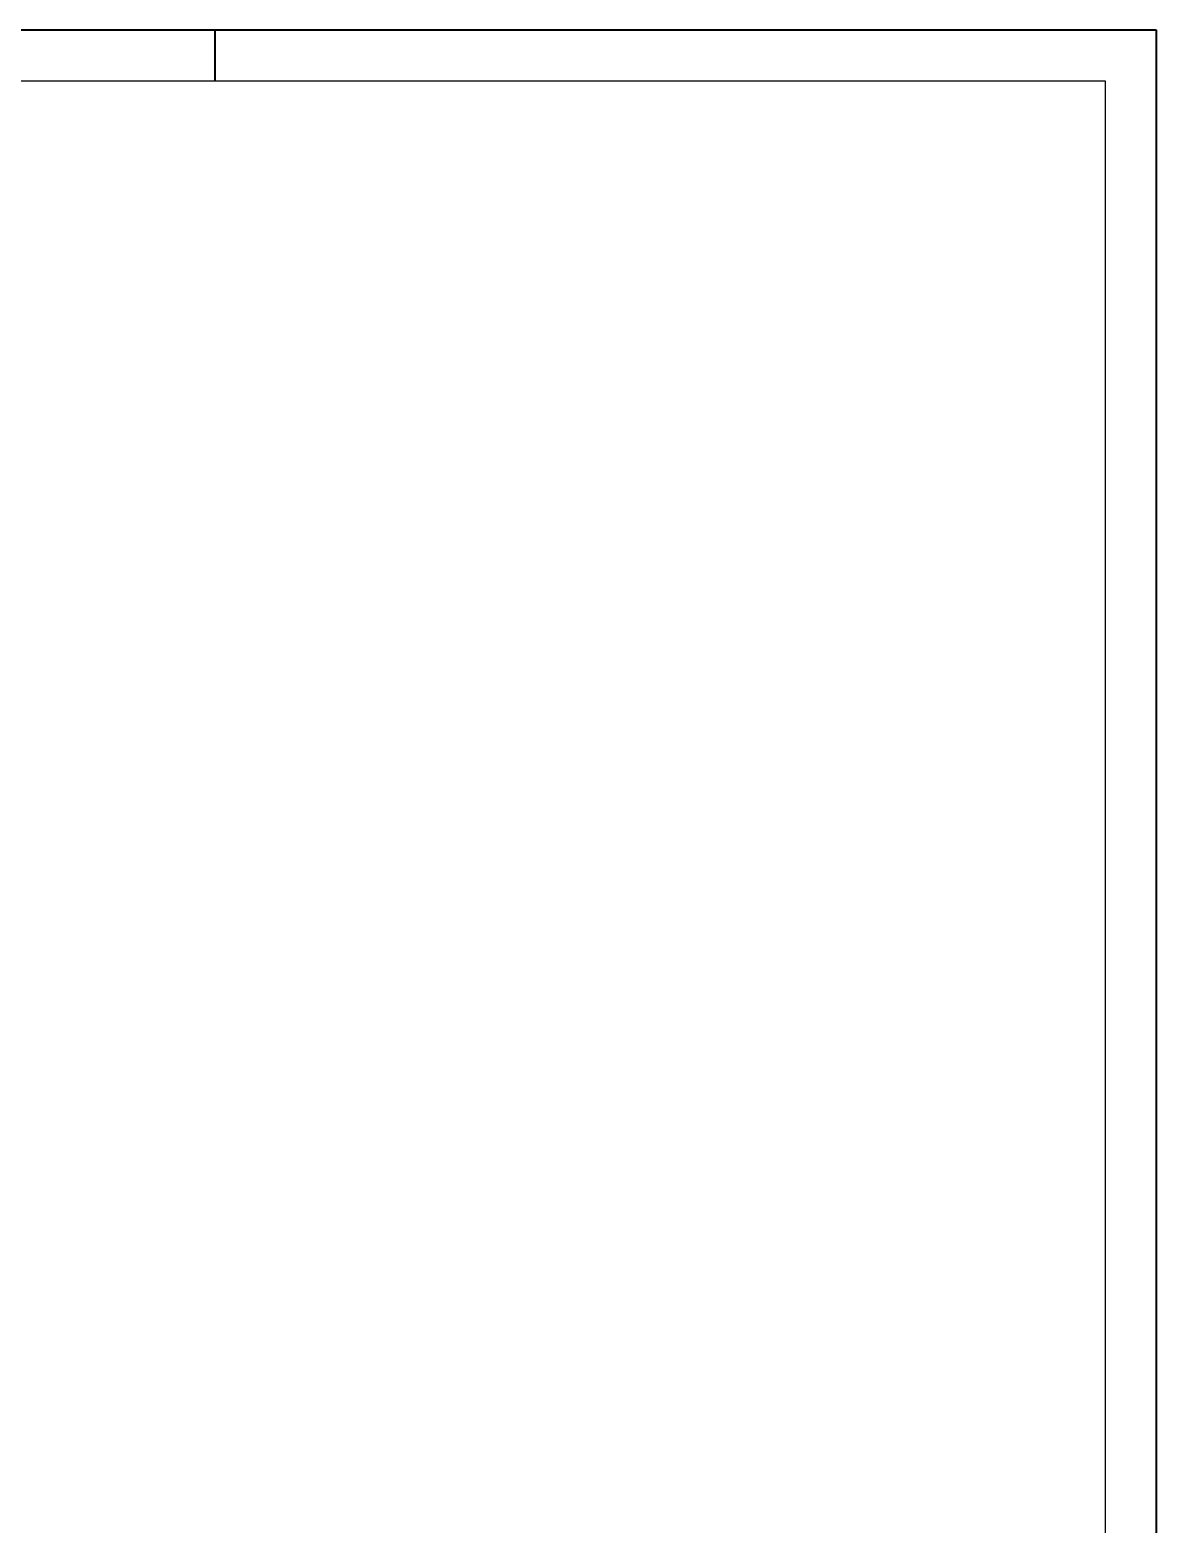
# Model space of a CAD drawing. Extents: x 8513 to 14085, y 7177 to 10799.
# Drawn here: x 12736 to 14085, y 9009 to 10799 of the extents above; entities that cross this region are included whole.
import ezdxf

# ---------------------------------------------------------------- set-up
doc = ezdxf.new("R2010")
doc.units = 0
doc.layers.add('FOLHA', color=255, linetype='Continuous', lineweight=40)

msp = doc.modelspace()

# ---------------------------------------------------------------- linework, layer by layer
at = {"color": 30}
for p, q in [((8665.724, 10737.67), (14024.446, 10737.67)), ((14024.446, 10737.67), (14024.446, 7238.346))]:
    msp.add_line(p, q, dxfattribs=at)
at = {"layer": 'FOLHA'}
for p, q in [((8513.315, 10798.634), (14085.41, 10798.634)), ((12957.579, 10798.634), (12957.579, 10737.67)), ((14085.41, 10798.634), (14085.41, 7177.382))]:
    msp.add_line(p, q, dxfattribs=at)

doc.saveas('drawing.dxf')
